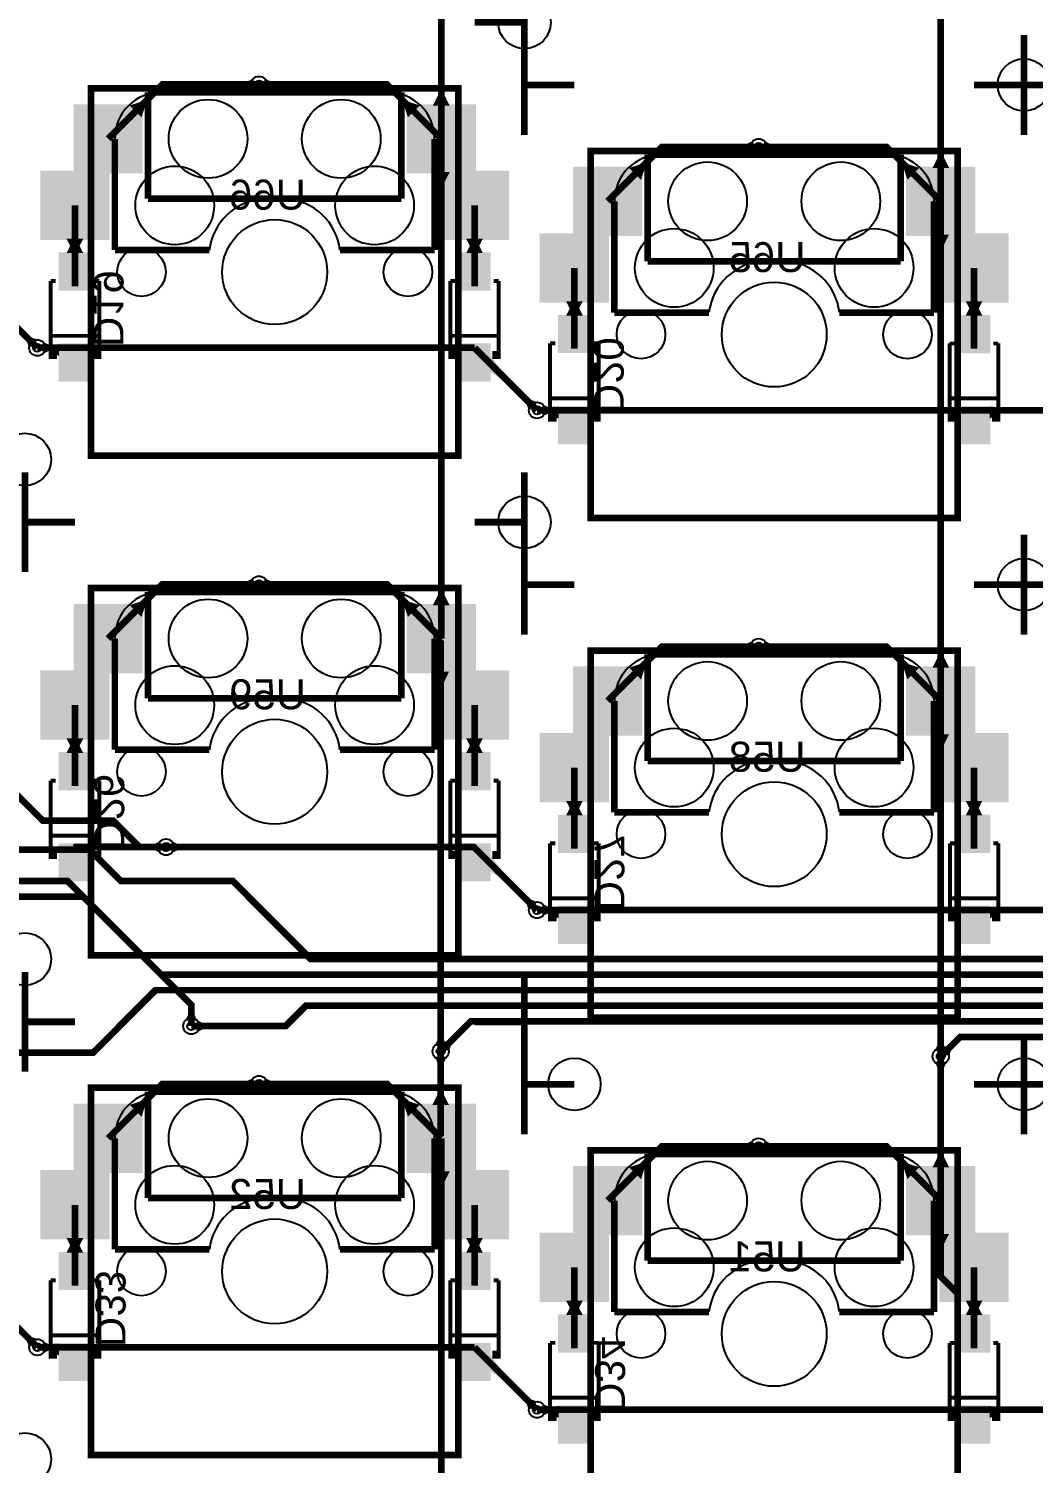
# Model space of a CAD drawing. Header units: millimetres. Extents: x 18 to 178, y 1 to 150.
# Drawn here: x 95.4 to 133.7, y 53.4 to 108.1 of the extents above; entities that cross this region are included whole.
import ezdxf

# ---------------------------------------------------------------- set-up
doc = ezdxf.new("R2010")
doc.units = ezdxf.units.MM
for name, color, linetype, true_color in [('BottomLayer', 7, 'Continuous', 0x0000ff), ('BottomPasteMaskLayer', 7, 'Continuous', 0x800000), ('BottomSilkLayer', 7, 'Continuous', 0x66cc33), ('BottomSolderMaskLayer', 7, 'Continuous', 0xaa00ff), ('Document', 7, 'Continuous', 0xffffff), ('Hole', 7, 'Continuous', 0x222222), ('Multi-Layer', 7, 'Continuous', 0xc0c0c0), ('TopLayer', 7, 'Continuous', 0xff0000), ('TopPasteMaskLayer', 7, 'Continuous', 0x808080), ('TopSilkLayer', 7, 'Continuous', 0xffcc00), ('TopSolderMaskLayer', 7, 'Continuous', 0x800080)]:
    doc.layers.add(name, color=color, linetype=linetype, true_color=true_color)
doc.styles.get("Standard").update_dxf_attribs({"font": 'arial.ttf'})

msp = doc.modelspace()

# ---------------------------------------------------------------- hatches: boundary and pattern name
at = {"layer": 'BottomLayer'}
for points in [[(104.388, 105.736), (104.387, 106.201), (104.604, 106.096), (104.604, 105.842)], [(109.86, 104.72), (110.312, 105.166), (109.906, 105.3), (109.725, 105.122)], [(112.4, 102.626), (109.86, 102.626), (109.86, 105.166), (112.4, 105.166)], [(110.813, 105.166), (111.448, 105.166), (111.257, 105.547), (111.003, 105.547)], [(123.438, 103.819), (123.438, 103.354), (123.655, 103.46), (123.655, 103.714)], [(128.909, 102.338), (129.361, 102.785), (128.955, 102.92), (128.774, 102.741)], [(129.863, 102.785), (130.498, 102.785), (130.307, 103.166), (130.053, 103.166)], [(98.43, 100.086), (95.89, 100.086), (95.89, 102.626), (98.43, 102.626)], [(111.448, 102.626), (110.813, 102.626), (111.003, 102.245), (111.257, 102.245)], [(131.449, 100.245), (128.909, 100.245), (128.909, 102.785), (131.449, 102.785)], [(117.479, 97.705), (114.939, 97.705), (114.939, 100.245), (117.479, 100.245)], [(130.498, 100.245), (129.863, 100.245), (130.053, 99.864), (130.307, 99.864)], [(97.478, 100.086), (96.843, 100.086), (97.033, 99.705), (97.287, 99.705)], [(97.478, 99.537), (96.843, 99.537), (97.033, 99.918), (97.287, 99.918)], [(97.76, 98.137), (97.76, 99.537), (96.56, 99.537), (96.56, 98.137)], [(116.528, 97.705), (115.893, 97.705), (116.083, 97.324), (116.337, 97.324)], [(116.528, 97.154), (115.893, 97.154), (116.083, 97.535), (116.337, 97.535)], [(116.81, 95.754), (116.81, 97.154), (115.61, 97.154), (115.61, 95.754)], [(95.933, 95.696), (95.933, 96.161), (96.15, 96.055), (96.15, 95.801)], [(96.56, 96.067), (96.56, 95.611), (96.179, 95.801), (96.179, 96.055)], [(97.76, 94.667), (97.76, 96.067), (96.56, 96.067), (96.56, 94.667)], [(114.989, 93.313), (114.987, 93.778), (115.205, 93.674), (115.206, 93.42)], [(115.61, 93.684), (115.61, 93.23), (115.229, 93.42), (115.229, 93.674)], [(116.81, 92.284), (116.81, 93.684), (115.61, 93.684), (115.61, 92.284)], [(104.388, 87.15), (104.386, 86.685), (104.604, 86.789), (104.605, 87.043)], [(110.813, 86.116), (111.448, 86.116), (111.257, 86.497), (111.003, 86.497)], [(109.86, 85.665), (110.306, 86.116), (109.904, 86.251), (109.725, 86.07)], [(112.4, 83.576), (109.86, 83.576), (109.86, 86.116), (112.4, 86.116)], [(123.438, 84.304), (123.438, 84.769), (123.655, 84.663), (123.655, 84.409)], [(128.909, 83.287), (129.359, 83.736), (128.954, 83.87), (128.774, 83.691)], [(131.449, 81.196), (128.909, 81.196), (128.909, 83.736), (131.449, 83.736)], [(129.863, 83.736), (130.498, 83.736), (130.307, 84.117), (130.053, 84.117)], [(98.43, 81.036), (95.89, 81.036), (95.89, 83.576), (98.43, 83.576)], [(111.427, 83.576), (110.792, 83.576), (110.983, 83.195), (111.237, 83.195)], [(97.478, 81.036), (96.843, 81.036), (97.033, 80.655), (97.287, 80.655)], [(117.479, 78.656), (114.939, 78.656), (114.939, 81.196), (117.479, 81.196)], [(130.498, 81.196), (129.863, 81.196), (130.053, 80.815), (130.307, 80.815)], [(97.76, 79.084), (97.76, 80.484), (96.56, 80.484), (96.56, 79.084)], [(97.478, 80.484), (96.843, 80.484), (97.033, 80.865), (97.287, 80.865)], [(116.528, 78.656), (115.893, 78.656), (116.083, 78.275), (116.337, 78.275)], [(116.528, 78.099), (115.893, 78.099), (116.083, 78.48), (116.337, 78.48)], [(116.81, 76.699), (116.81, 78.099), (115.61, 78.099), (115.61, 76.699)], [(100.433, 77.128), (100.432, 76.663), (100.215, 76.769), (100.215, 77.023)], [(97.76, 75.614), (97.76, 77.014), (96.56, 77.014), (96.56, 75.614)], [(114.988, 74.261), (114.988, 74.726), (115.205, 74.62), (115.205, 74.366)], [(115.61, 74.629), (115.61, 74.176), (115.229, 74.366), (115.229, 74.62)], [(116.81, 73.229), (116.81, 74.629), (115.61, 74.629), (115.61, 73.229)], [(101.368, 70.274), (101.833, 70.274), (101.727, 70.491), (101.473, 70.491)], [(110.877, 69.311), (111.342, 69.311), (111.237, 69.528), (110.983, 69.528)], [(130.412, 69.122), (129.947, 69.123), (130.053, 69.34), (130.307, 69.339)], [(110.877, 68.901), (111.342, 68.901), (111.237, 68.684), (110.983, 68.684)], [(130.412, 68.713), (129.947, 68.712), (130.053, 68.495), (130.307, 68.495)], [(104.388, 68.099), (104.387, 67.634), (104.604, 67.739), (104.604, 67.993)], [(110.792, 67.067), (111.427, 67.067), (111.237, 67.448), (110.983, 67.448)], [(109.86, 66.617), (110.308, 67.067), (109.905, 67.202), (109.725, 67.022)], [(112.4, 64.527), (109.86, 64.527), (109.86, 67.067), (112.4, 67.067)], [(123.438, 65.254), (123.437, 65.719), (123.655, 65.613), (123.655, 65.359)], [(128.909, 64.24), (129.36, 64.687), (128.955, 64.821), (128.775, 64.643)], [(131.449, 62.147), (128.909, 62.147), (128.909, 64.687), (131.449, 64.687)], [(129.863, 64.687), (130.498, 64.687), (130.307, 65.068), (130.053, 65.068)], [(98.43, 61.987), (95.89, 61.987), (95.89, 64.527), (98.43, 64.527)], [(111.448, 64.527), (110.813, 64.527), (111.003, 64.146), (111.257, 64.146)], [(97.478, 61.987), (96.843, 61.987), (97.033, 61.606), (97.287, 61.606)], [(97.478, 61.434), (96.843, 61.434), (97.033, 61.815), (97.287, 61.815)], [(117.479, 59.607), (114.939, 59.607), (114.939, 62.147), (117.479, 62.147)], [(130.498, 62.147), (129.863, 62.147), (130.053, 61.766), (130.307, 61.766)], [(97.76, 60.034), (97.76, 61.434), (96.56, 61.434), (96.56, 60.034)], [(116.528, 59.607), (115.893, 59.607), (116.083, 59.226), (116.337, 59.226)], [(116.528, 59.054), (115.893, 59.054), (116.083, 59.435), (116.337, 59.435)], [(116.81, 57.654), (116.81, 59.054), (115.61, 59.054), (115.61, 57.654)], [(95.934, 58.059), (95.932, 57.594), (96.15, 57.699), (96.15, 57.953)], [(96.56, 57.964), (96.56, 57.508), (96.179, 57.699), (96.179, 57.953)], [(97.76, 56.564), (97.76, 57.964), (96.56, 57.964), (96.56, 56.564)], [(114.988, 55.211), (114.988, 55.676), (115.205, 55.571), (115.205, 55.317)], [(115.61, 55.584), (115.61, 55.127), (115.229, 55.317), (115.229, 55.571)], [(116.81, 54.184), (116.81, 55.584), (115.61, 55.584), (115.61, 54.184)]]:
    msp.add_hatch(color=256, dxfattribs=at).paths.add_polyline_path(points)
at = {"layer": 'BottomPasteMaskLayer'}
for points in [[(112.4, 102.626), (109.86, 102.626), (109.86, 105.166), (112.4, 105.166)], [(98.43, 100.086), (95.89, 100.086), (95.89, 102.626), (98.43, 102.626)], [(131.449, 100.245), (128.909, 100.245), (128.909, 102.785), (131.449, 102.785)], [(117.479, 97.705), (114.939, 97.705), (114.939, 100.245), (117.479, 100.245)], [(97.76, 98.137), (97.76, 99.537), (96.56, 99.537), (96.56, 98.137)], [(116.81, 95.754), (116.81, 97.154), (115.61, 97.154), (115.61, 95.754)], [(97.76, 94.667), (97.76, 96.067), (96.56, 96.067), (96.56, 94.667)], [(116.81, 92.284), (116.81, 93.684), (115.61, 93.684), (115.61, 92.284)], [(112.4, 83.576), (109.86, 83.576), (109.86, 86.116), (112.4, 86.116)], [(131.449, 81.196), (128.909, 81.196), (128.909, 83.736), (131.449, 83.736)], [(98.43, 81.036), (95.89, 81.036), (95.89, 83.576), (98.43, 83.576)], [(117.479, 78.656), (114.939, 78.656), (114.939, 81.196), (117.479, 81.196)], [(97.76, 79.084), (97.76, 80.484), (96.56, 80.484), (96.56, 79.084)], [(116.81, 76.699), (116.81, 78.099), (115.61, 78.099), (115.61, 76.699)], [(97.76, 75.614), (97.76, 77.014), (96.56, 77.014), (96.56, 75.614)], [(116.81, 73.229), (116.81, 74.629), (115.61, 74.629), (115.61, 73.229)], [(112.4, 64.527), (109.86, 64.527), (109.86, 67.067), (112.4, 67.067)], [(131.449, 62.147), (128.909, 62.147), (128.909, 64.687), (131.449, 64.687)], [(98.43, 61.987), (95.89, 61.987), (95.89, 64.527), (98.43, 64.527)], [(117.479, 59.607), (114.939, 59.607), (114.939, 62.147), (117.479, 62.147)], [(97.76, 60.034), (97.76, 61.434), (96.56, 61.434), (96.56, 60.034)], [(116.81, 57.654), (116.81, 59.054), (115.61, 59.054), (115.61, 57.654)], [(97.76, 56.564), (97.76, 57.964), (96.56, 57.964), (96.56, 56.564)], [(116.81, 54.184), (116.81, 55.584), (115.61, 55.584), (115.61, 54.184)]]:
    msp.add_hatch(color=256, dxfattribs=at).paths.add_polyline_path(points)
at = {"layer": 'BottomSilkLayer'}
for points in [[(96.158, 95.802), (96.478, 95.802), (96.478, 95.497), (96.158, 95.497)], [(98.163, 95.802), (97.843, 95.802), (97.843, 95.497), (98.163, 95.497)], [(115.208, 93.419), (115.528, 93.419), (115.528, 93.115), (115.208, 93.115)], [(117.213, 93.419), (116.893, 93.419), (116.893, 93.115), (117.213, 93.115)], [(96.158, 76.749), (96.478, 76.749), (96.478, 76.444), (96.158, 76.444)], [(98.163, 76.749), (97.843, 76.749), (97.843, 76.444), (98.163, 76.444)], [(115.208, 74.364), (115.528, 74.364), (115.528, 74.059), (115.208, 74.059)], [(117.213, 74.364), (116.893, 74.364), (116.893, 74.059), (117.213, 74.059)], [(96.158, 57.699), (96.478, 57.699), (96.478, 57.394), (96.158, 57.394)], [(98.163, 57.699), (97.843, 57.699), (97.843, 57.394), (98.163, 57.394)], [(115.208, 55.319), (115.528, 55.319), (115.528, 55.014), (115.208, 55.014)], [(117.213, 55.319), (116.893, 55.319), (116.893, 55.014), (117.213, 55.014)]]:
    msp.add_hatch(color=256, dxfattribs=at).paths.add_polyline_path(points)
at = {"layer": 'BottomSolderMaskLayer'}
for points in [[(112.451, 102.575), (109.809, 102.575), (109.809, 105.216), (112.451, 105.216)], [(131.5, 100.194), (128.858, 100.194), (128.858, 102.836), (131.5, 102.836)], [(98.481, 100.035), (95.839, 100.035), (95.839, 102.676), (98.481, 102.676)], [(117.53, 97.654), (114.888, 97.654), (114.888, 100.296), (117.53, 100.296)], [(97.782, 98.107), (97.782, 99.566), (96.539, 99.566), (96.539, 98.107)], [(116.832, 95.725), (116.832, 97.184), (115.589, 97.184), (115.589, 95.725)], [(97.782, 94.637), (97.782, 96.097), (96.539, 96.097), (96.539, 94.637)], [(116.832, 92.255), (116.832, 93.714), (115.589, 93.714), (115.589, 92.255)], [(112.451, 83.525), (109.809, 83.525), (109.809, 86.167), (112.451, 86.167)], [(131.5, 81.145), (128.858, 81.145), (128.858, 83.787), (131.5, 83.787)], [(98.481, 80.985), (95.839, 80.985), (95.839, 83.627), (98.481, 83.627)], [(117.53, 78.605), (114.888, 78.605), (114.888, 81.247), (117.53, 81.247)], [(97.782, 79.055), (97.782, 80.514), (96.539, 80.514), (96.539, 79.055)], [(116.832, 76.67), (116.832, 78.129), (115.589, 78.129), (115.589, 76.67)], [(97.782, 75.585), (97.782, 77.044), (96.539, 77.044), (96.539, 75.585)], [(116.832, 73.2), (116.832, 74.659), (115.589, 74.659), (115.589, 73.2)], [(112.451, 64.476), (109.809, 64.476), (109.809, 67.118), (112.451, 67.118)], [(98.481, 61.936), (95.839, 61.936), (95.839, 64.578), (98.481, 64.578)], [(131.5, 62.096), (128.858, 62.096), (128.858, 64.737), (131.5, 64.737)], [(117.53, 59.556), (114.888, 59.556), (114.888, 62.197), (117.53, 62.197)], [(97.782, 60.005), (97.782, 61.464), (96.539, 61.464), (96.539, 60.005)], [(116.832, 57.625), (116.832, 59.084), (115.589, 59.084), (115.589, 57.625)], [(97.782, 56.535), (97.782, 57.994), (96.539, 57.994), (96.539, 56.535)], [(116.832, 54.155), (116.832, 55.614), (115.589, 55.614), (115.589, 54.155)]]:
    msp.add_hatch(color=256, dxfattribs=at).paths.add_polyline_path(points)
at = {"layer": 'Document'}
for points in [[(97.256, 99.137), (97.064, 99.137), (97.064, 98.369), (97.256, 98.369)], [(112.304, 99.137), (112.496, 99.137), (112.496, 98.369), (112.304, 98.369)], [(96.776, 98.849), (96.776, 98.657), (97.544, 98.657), (97.544, 98.849)], [(112.784, 98.849), (112.784, 98.657), (112.016, 98.657), (112.016, 98.849)], [(115.826, 96.466), (115.826, 96.274), (116.594, 96.274), (116.594, 96.466)], [(116.306, 96.754), (116.114, 96.754), (116.114, 95.986), (116.306, 95.986)], [(131.832, 96.464), (131.832, 96.272), (131.064, 96.272), (131.064, 96.464)], [(131.352, 96.752), (131.544, 96.752), (131.544, 95.984), (131.352, 95.984)], [(97.287, 95.07), (97.095, 95.07), (97.095, 95.838), (97.287, 95.838)], [(112.273, 95.07), (112.465, 95.07), (112.465, 95.838), (112.273, 95.838)], [(116.337, 92.687), (116.145, 92.687), (116.145, 93.455), (116.337, 93.455)], [(131.321, 92.685), (131.513, 92.685), (131.513, 93.453), (131.321, 93.453)], [(97.256, 80.084), (97.064, 80.084), (97.064, 79.316), (97.256, 79.316)], [(112.304, 80.084), (112.496, 80.084), (112.496, 79.316), (112.304, 79.316)], [(96.776, 79.796), (96.776, 79.604), (97.544, 79.604), (97.544, 79.796)], [(112.784, 79.796), (112.784, 79.604), (112.016, 79.604), (112.016, 79.796)], [(116.306, 77.699), (116.114, 77.699), (116.114, 76.931), (116.306, 76.931)], [(131.357, 77.699), (131.549, 77.699), (131.549, 76.931), (131.357, 76.931)], [(115.826, 77.411), (115.826, 77.219), (116.594, 77.219), (116.594, 77.411)], [(131.837, 77.411), (131.837, 77.219), (131.069, 77.219), (131.069, 77.411)], [(97.287, 76.017), (97.095, 76.017), (97.095, 76.785), (97.287, 76.785)], [(112.273, 76.017), (112.465, 76.017), (112.465, 76.785), (112.273, 76.785)], [(116.337, 73.632), (116.145, 73.632), (116.145, 74.4), (116.337, 74.4)], [(131.326, 73.632), (131.518, 73.632), (131.518, 74.4), (131.326, 74.4)], [(96.776, 60.746), (96.776, 60.554), (97.544, 60.554), (97.544, 60.746)], [(97.256, 61.034), (97.064, 61.034), (97.064, 60.266), (97.256, 60.266)], [(112.784, 60.746), (112.784, 60.554), (112.016, 60.554), (112.016, 60.746)], [(112.304, 61.034), (112.496, 61.034), (112.496, 60.266), (112.304, 60.266)], [(116.306, 58.654), (116.114, 58.654), (116.114, 57.886), (116.306, 57.886)], [(131.352, 58.652), (131.544, 58.652), (131.544, 57.884), (131.352, 57.884)], [(115.826, 58.366), (115.826, 58.174), (116.594, 58.174), (116.594, 58.366)], [(131.832, 58.364), (131.832, 58.172), (131.064, 58.172), (131.064, 58.364)], [(97.287, 56.967), (97.095, 56.967), (97.095, 57.735), (97.287, 57.735)], [(112.273, 56.967), (112.465, 56.967), (112.465, 57.735), (112.273, 57.735)], [(116.337, 54.587), (116.145, 54.587), (116.145, 55.355), (116.337, 55.355)], [(131.321, 54.585), (131.513, 54.585), (131.513, 55.353), (131.321, 55.353)]]:
    msp.add_hatch(color=256, dxfattribs=at).paths.add_polyline_path(points)
at = {"layer": 'TopLayer'}
for points in [[(103.978, 106.201), (103.977, 105.736), (103.76, 105.842), (103.76, 106.096)], [(97.16, 102.626), (99.7, 102.626), (99.7, 105.166), (97.16, 105.166)], [(99.25, 105.166), (99.7, 104.718), (99.835, 105.121), (99.655, 105.3)], [(123.028, 103.354), (123.027, 103.819), (122.811, 103.714), (122.811, 103.46)], [(118.3, 102.785), (118.749, 102.337), (118.884, 102.74), (118.704, 102.92)], [(111.13, 100.086), (113.67, 100.086), (113.67, 102.626), (111.13, 102.626)], [(116.209, 100.245), (118.749, 100.245), (118.749, 102.785), (116.209, 102.785)], [(130.179, 97.705), (132.719, 97.705), (132.719, 100.245), (130.179, 100.245)], [(112.083, 100.086), (112.718, 100.086), (112.527, 99.705), (112.273, 99.705)], [(112.083, 99.537), (112.718, 99.537), (112.527, 99.918), (112.273, 99.918)], [(111.8, 98.137), (111.8, 99.537), (113, 99.537), (113, 98.137)], [(131.131, 97.152), (131.766, 97.152), (131.576, 97.533), (131.322, 97.533)], [(131.132, 97.705), (131.767, 97.705), (131.576, 97.324), (131.322, 97.324)], [(130.848, 95.752), (130.848, 97.152), (132.048, 97.152), (132.048, 95.752)], [(95.747, 96.238), (95.418, 95.909), (95.339, 96.137), (95.519, 96.317)], [(95.933, 95.696), (95.933, 96.161), (96.15, 96.055), (96.15, 95.801)], [(111.8, 95.611), (111.8, 96.067), (111.419, 96.055), (111.419, 95.801)], [(111.8, 94.667), (111.8, 96.067), (113, 96.067), (113, 94.667)], [(113, 95.646), (113, 95.011), (113.381, 94.768), (113.381, 95.127)], [(114.803, 93.854), (114.474, 93.526), (114.395, 93.754), (114.575, 93.933)], [(114.989, 93.313), (114.988, 93.778), (115.205, 93.673), (115.205, 93.419)], [(130.848, 93.228), (130.848, 93.682), (130.467, 93.673), (130.467, 93.419)], [(130.848, 92.282), (130.848, 93.682), (132.048, 93.682), (132.048, 92.282)], [(132.048, 93.682), (132.048, 93.228), (132.429, 93.419), (132.429, 93.673)], [(103.978, 86.685), (103.976, 87.15), (103.76, 87.043), (103.76, 86.789)], [(97.16, 83.576), (99.7, 83.576), (99.7, 86.116), (97.16, 86.116)], [(99.252, 86.116), (99.7, 85.666), (99.835, 86.071), (99.655, 86.251)], [(123.028, 84.304), (123.028, 84.769), (122.811, 84.663), (122.811, 84.409)], [(116.209, 81.196), (118.749, 81.196), (118.749, 83.736), (116.209, 83.736)], [(118.302, 83.736), (118.749, 83.285), (118.884, 83.69), (118.705, 83.871)], [(111.13, 81.036), (113.67, 81.036), (113.67, 83.576), (111.13, 83.576)], [(112.083, 81.036), (112.718, 81.036), (112.527, 80.655), (112.273, 80.655)], [(130.179, 78.656), (132.719, 78.656), (132.719, 81.196), (130.179, 81.196)], [(111.8, 79.084), (111.8, 80.484), (113, 80.484), (113, 79.084)], [(112.083, 80.484), (112.718, 80.484), (112.527, 80.865), (112.273, 80.865)], [(131.134, 78.656), (131.769, 78.656), (131.579, 78.275), (131.325, 78.275)], [(131.134, 78.099), (131.769, 78.099), (131.579, 78.48), (131.325, 78.48)], [(130.853, 76.699), (130.853, 78.099), (132.053, 78.099), (132.053, 76.699)], [(100.433, 77.128), (100.432, 76.663), (100.215, 76.769), (100.215, 77.023)], [(100.843, 76.663), (100.842, 77.128), (101.059, 77.023), (101.06, 76.769)], [(111.8, 75.614), (111.8, 77.014), (113, 77.014), (113, 75.614)], [(113, 76.593), (113, 75.958), (113.381, 75.715), (113.381, 76.074)], [(114.802, 74.802), (114.473, 74.474), (114.395, 74.702), (114.574, 74.881)], [(114.988, 74.261), (114.988, 74.726), (115.205, 74.62), (115.205, 74.366)], [(130.853, 74.176), (130.853, 74.629), (130.472, 74.62), (130.472, 74.366)], [(130.853, 73.229), (130.853, 74.629), (132.053, 74.629), (132.053, 73.229)], [(132.053, 74.629), (132.053, 74.176), (132.434, 74.366), (132.434, 74.62)], [(101.805, 69.837), (101.805, 70.302), (102.022, 70.196), (102.022, 69.942)], [(111.419, 69.087), (111.091, 69.416), (111.319, 69.495), (111.498, 69.315)], [(130.489, 68.898), (130.16, 69.227), (130.388, 69.305), (130.568, 69.126)], [(103.978, 67.634), (103.977, 68.099), (103.76, 67.993), (103.76, 67.739)], [(97.16, 64.527), (99.7, 64.527), (99.7, 67.067), (97.16, 67.067)], [(99.254, 67.067), (99.7, 66.615), (99.835, 67.021), (99.656, 67.202)], [(123.028, 65.719), (123.027, 65.254), (122.81, 65.359), (122.811, 65.613)], [(116.209, 62.147), (118.749, 62.147), (118.749, 64.687), (116.209, 64.687)], [(118.3, 64.687), (118.749, 64.238), (118.884, 64.642), (118.704, 64.821)], [(111.13, 61.987), (113.67, 61.987), (113.67, 64.527), (111.13, 64.527)], [(112.083, 61.987), (112.718, 61.987), (112.527, 61.606), (112.273, 61.606)], [(112.083, 61.434), (112.718, 61.434), (112.527, 61.815), (112.273, 61.815)], [(130.179, 59.607), (132.719, 59.607), (132.719, 62.147), (130.179, 62.147)], [(111.8, 60.034), (111.8, 61.434), (113, 61.434), (113, 60.034)], [(131.131, 59.052), (131.766, 59.052), (131.576, 59.433), (131.322, 59.433)], [(131.132, 59.607), (131.767, 59.607), (131.576, 59.226), (131.322, 59.226)], [(130.848, 57.652), (130.848, 59.052), (132.048, 59.052), (132.048, 57.652)], [(95.747, 58.136), (95.419, 57.807), (95.339, 58.035), (95.519, 58.215)], [(95.934, 58.059), (95.932, 57.594), (96.15, 57.699), (96.15, 57.953)], [(111.8, 57.508), (111.8, 57.964), (111.419, 57.953), (111.419, 57.699)], [(111.8, 56.564), (111.8, 57.964), (113, 57.964), (113, 56.564)], [(113, 57.543), (113, 56.908), (113.381, 56.665), (113.381, 57.024)], [(114.802, 55.753), (114.473, 55.424), (114.394, 55.652), (114.574, 55.832)], [(114.988, 55.676), (114.988, 55.211), (115.205, 55.316), (115.205, 55.57)], [(130.848, 55.126), (130.848, 55.582), (130.467, 55.57), (130.467, 55.316)], [(130.848, 54.182), (130.848, 55.582), (132.048, 55.582), (132.048, 54.182)], [(132.048, 55.582), (132.048, 55.126), (132.429, 55.316), (132.429, 55.57)]]:
    msp.add_hatch(color=256, dxfattribs=at).paths.add_polyline_path(points)
at = {"layer": 'TopPasteMaskLayer'}
for points in [[(97.16, 102.626), (99.7, 102.626), (99.7, 105.166), (97.16, 105.166)], [(111.13, 100.086), (113.67, 100.086), (113.67, 102.626), (111.13, 102.626)], [(116.209, 100.245), (118.749, 100.245), (118.749, 102.785), (116.209, 102.785)], [(130.179, 97.705), (132.719, 97.705), (132.719, 100.245), (130.179, 100.245)], [(111.8, 98.137), (111.8, 99.537), (113, 99.537), (113, 98.137)], [(130.848, 95.752), (130.848, 97.152), (132.048, 97.152), (132.048, 95.752)], [(111.8, 94.667), (111.8, 96.067), (113, 96.067), (113, 94.667)], [(130.848, 92.282), (130.848, 93.682), (132.048, 93.682), (132.048, 92.282)], [(97.16, 83.576), (99.7, 83.576), (99.7, 86.116), (97.16, 86.116)], [(116.209, 81.196), (118.749, 81.196), (118.749, 83.736), (116.209, 83.736)], [(111.13, 81.036), (113.67, 81.036), (113.67, 83.576), (111.13, 83.576)], [(130.179, 78.656), (132.719, 78.656), (132.719, 81.196), (130.179, 81.196)], [(111.8, 79.084), (111.8, 80.484), (113, 80.484), (113, 79.084)], [(130.853, 76.699), (130.853, 78.099), (132.053, 78.099), (132.053, 76.699)], [(111.8, 75.614), (111.8, 77.014), (113, 77.014), (113, 75.614)], [(130.853, 73.229), (130.853, 74.629), (132.053, 74.629), (132.053, 73.229)], [(97.16, 64.527), (99.7, 64.527), (99.7, 67.067), (97.16, 67.067)], [(116.209, 62.147), (118.749, 62.147), (118.749, 64.687), (116.209, 64.687)], [(111.13, 61.987), (113.67, 61.987), (113.67, 64.527), (111.13, 64.527)], [(130.179, 59.607), (132.719, 59.607), (132.719, 62.147), (130.179, 62.147)], [(111.8, 60.034), (111.8, 61.434), (113, 61.434), (113, 60.034)], [(130.848, 57.652), (130.848, 59.052), (132.048, 59.052), (132.048, 57.652)], [(111.8, 56.564), (111.8, 57.964), (113, 57.964), (113, 56.564)], [(130.848, 54.182), (130.848, 55.582), (132.048, 55.582), (132.048, 54.182)]]:
    msp.add_hatch(color=256, dxfattribs=at).paths.add_polyline_path(points)
at = {"layer": 'TopSilkLayer'}
for points in [[(111.398, 95.802), (111.718, 95.802), (111.718, 95.497), (111.398, 95.497)], [(113.403, 95.802), (113.083, 95.802), (113.083, 95.497), (113.403, 95.497)], [(130.445, 93.417), (130.765, 93.417), (130.765, 93.112), (130.445, 93.112)], [(132.45, 93.417), (132.13, 93.417), (132.13, 93.112), (132.45, 93.112)], [(111.398, 76.749), (111.718, 76.749), (111.718, 76.444), (111.398, 76.444)], [(113.403, 76.749), (113.083, 76.749), (113.083, 76.444), (113.403, 76.444)], [(130.45, 74.364), (130.77, 74.364), (130.77, 74.059), (130.45, 74.059)], [(132.455, 74.364), (132.135, 74.364), (132.135, 74.059), (132.455, 74.059)], [(111.398, 57.699), (111.718, 57.699), (111.718, 57.394), (111.398, 57.394)], [(113.403, 57.699), (113.083, 57.699), (113.083, 57.394), (113.403, 57.394)], [(130.445, 55.317), (130.765, 55.317), (130.765, 55.012), (130.445, 55.012)], [(132.45, 55.317), (132.13, 55.317), (132.13, 55.012), (132.45, 55.012)]]:
    msp.add_hatch(color=256, dxfattribs=at).paths.add_polyline_path(points)
at = {"layer": 'TopSolderMaskLayer'}
for points in [[(97.109, 102.575), (99.751, 102.575), (99.751, 105.216), (97.109, 105.216)], [(116.158, 100.194), (118.8, 100.194), (118.8, 102.836), (116.158, 102.836)], [(111.079, 100.035), (113.721, 100.035), (113.721, 102.676), (111.079, 102.676)], [(130.128, 97.654), (132.77, 97.654), (132.77, 100.296), (130.128, 100.296)], [(111.779, 98.107), (111.779, 99.566), (113.022, 99.566), (113.022, 98.107)], [(130.826, 95.722), (130.826, 97.181), (132.07, 97.181), (132.07, 95.722)], [(111.779, 94.637), (111.779, 96.097), (113.022, 96.097), (113.022, 94.637)], [(130.826, 92.252), (130.826, 93.711), (132.07, 93.711), (132.07, 92.252)], [(97.109, 83.525), (99.751, 83.525), (99.751, 86.167), (97.109, 86.167)], [(116.158, 81.145), (118.8, 81.145), (118.8, 83.787), (116.158, 83.787)], [(111.079, 80.985), (113.721, 80.985), (113.721, 83.627), (111.079, 83.627)], [(130.128, 78.605), (132.77, 78.605), (132.77, 81.247), (130.128, 81.247)], [(111.779, 79.055), (111.779, 80.514), (113.022, 80.514), (113.022, 79.055)], [(130.831, 76.67), (130.831, 78.129), (132.075, 78.129), (132.075, 76.67)], [(111.779, 75.585), (111.779, 77.044), (113.022, 77.044), (113.022, 75.585)], [(130.831, 73.2), (130.831, 74.659), (132.075, 74.659), (132.075, 73.2)], [(97.109, 64.476), (99.751, 64.476), (99.751, 67.118), (97.109, 67.118)], [(111.079, 61.936), (113.721, 61.936), (113.721, 64.578), (111.079, 64.578)], [(116.158, 62.096), (118.8, 62.096), (118.8, 64.737), (116.158, 64.737)], [(130.128, 59.556), (132.77, 59.556), (132.77, 62.197), (130.128, 62.197)], [(111.779, 60.005), (111.779, 61.464), (113.022, 61.464), (113.022, 60.005)], [(130.826, 57.622), (130.826, 59.081), (132.07, 59.081), (132.07, 57.622)], [(111.779, 56.535), (111.779, 57.994), (113.022, 57.994), (113.022, 56.535)], [(130.826, 54.152), (130.826, 55.611), (132.07, 55.611), (132.07, 54.152)]]:
    msp.add_hatch(color=256, dxfattribs=at).paths.add_polyline_path(points)

# ---------------------------------------------------------------- linework, layer by layer
at = {"layer": 'BottomLayer', "const_width": 0.254}
for points in [[(111.13, 122.946), (111.13, 103.896)], [(130.18, 120.564), (130.18, 101.516)], [(111.13, 103.896), (109.058, 105.969), (104.183, 105.969)], [(111.13, 103.896), (111.13, 84.846)], [(130.18, 101.516), (128.108, 103.586), (123.233, 103.586)], [(97.16, 101.356), (97.16, 98.273)], [(130.18, 101.516), (130.18, 82.466)], [(116.21, 98.976), (116.21, 95.893)], [(97.16, 95.928), (95.728, 95.928)], [(116.21, 93.548), (114.783, 93.546)], [(111.13, 84.846), (109.058, 86.916), (104.183, 86.916)], [(111.13, 84.846), (111.11, 84.826), (111.11, 69.106)], [(130.18, 82.466), (128.108, 84.536), (123.233, 84.536)], [(130.18, 82.466), (130.18, 68.918)], [(97.16, 82.306), (97.16, 79.22)], [(116.21, 79.926), (116.21, 76.838)], [(92.078, 77.902), (94.978, 74.999), (97.483, 74.999), (101.6, 70.884), (101.6, 70.069)], [(97.16, 76.876), (97.181, 76.896), (100.638, 76.896)], [(116.21, 74.493), (114.783, 74.493)], [(111.11, 69.106), (111.11, 65.817), (111.13, 65.796)], [(130.18, 68.918), (130.18, 63.416)], [(111.13, 65.796), (109.06, 67.866), (104.183, 67.866)], [(111.13, 65.796), (111.13, 48.809)], [(130.18, 63.416), (128.11, 65.486), (123.233, 65.486)], [(130.18, 63.416), (130.18, 60.521), (130.831, 59.87), (130.831, 39.835)], [(97.16, 60.173), (97.16, 63.256)], [(116.21, 57.79), (116.21, 60.876)], [(97.16, 57.826), (95.728, 57.826)], [(116.21, 55.446), (114.783, 55.443)]]:
    msp.add_lwpolyline(points, dxfattribs=at)
at = {"layer": 'BottomSilkLayer', "const_width": 0.152}
for points in [[(96.234, 95.726), (96.234, 98.478)], [(96.234, 98.478), (96.427, 98.478)], [(98.087, 98.478), (97.893, 98.478)], [(98.087, 95.726), (98.087, 98.478)], [(98.036, 96.385), (96.284, 96.385)], [(115.284, 93.343), (115.284, 96.096)], [(115.284, 96.096), (115.477, 96.096)], [(117.137, 96.096), (116.944, 96.096)], [(117.137, 93.343), (117.137, 96.096)], [(117.087, 94.003), (115.334, 94.003)], [(96.234, 76.673), (96.234, 79.426)], [(96.234, 79.426), (96.427, 79.426)], [(98.087, 79.426), (97.893, 79.426)], [(98.087, 76.673), (98.087, 79.426)], [(98.036, 77.333), (96.284, 77.333)], [(115.284, 74.288), (115.284, 77.04)], [(115.284, 77.04), (115.477, 77.04)], [(117.137, 77.04), (116.944, 77.04)], [(117.137, 74.288), (117.137, 77.04)], [(117.087, 74.947), (115.334, 74.947)], [(96.234, 57.623), (96.234, 60.375)], [(96.234, 60.375), (96.427, 60.375)], [(98.087, 60.375), (97.893, 60.375)], [(98.087, 57.623), (98.087, 60.375)], [(98.036, 58.282), (96.284, 58.282)], [(115.284, 55.243), (115.284, 57.995)], [(115.284, 57.995), (115.477, 57.995)], [(117.137, 57.995), (116.944, 57.995)], [(117.137, 55.243), (117.137, 57.995)], [(117.087, 55.902), (115.334, 55.902)]]:
    msp.add_lwpolyline(points, dxfattribs=at)
at = {"layer": 'Document', "const_width": 0.254}
for points in [[(114.305, 106.426), (114.305, 108.331), (112.4, 108.331)], [(112.4, 108.331), (114.305, 108.331), (114.305, 106.426)], [(114.304, 107.855), (114.304, 105.95), (116.209, 105.95)], [(116.209, 105.95), (114.304, 105.95), (114.304, 107.855)], [(131.449, 105.95), (133.354, 105.95), (133.354, 107.855)], [(133.354, 107.855), (133.354, 105.95), (131.449, 105.95)], [(133.353, 107.855), (133.353, 105.95), (135.258, 105.95)], [(135.258, 105.95), (133.353, 105.95), (133.353, 107.855)], [(109.098, 105.673), (99.954, 105.673)], [(99.954, 101.609), (99.954, 105.673)], [(100.462, 105.673), (109.606, 105.673)], [(109.606, 101.609), (109.606, 105.673)], [(116.209, 105.951), (114.304, 105.951), (114.304, 104.046)], [(114.304, 104.046), (114.304, 105.951), (116.209, 105.951)], [(133.354, 104.046), (133.354, 105.951), (131.449, 105.951)], [(131.449, 105.951), (133.354, 105.951), (133.354, 104.046)], [(135.258, 105.951), (133.353, 105.951), (133.353, 104.046)], [(133.353, 104.046), (133.353, 105.951), (135.258, 105.951)], [(98.684, 99.654), (98.684, 103.895)], [(110.876, 99.654), (110.876, 103.895)], [(128.147, 103.293), (119.003, 103.293)], [(119.003, 99.229), (119.003, 103.293)], [(119.511, 103.293), (128.655, 103.293)], [(128.655, 99.229), (128.655, 103.293)], [(99.954, 101.609), (105.186, 101.609)], [(109.606, 101.609), (104.374, 101.609)], [(117.733, 97.273), (117.733, 101.515)], [(129.925, 97.273), (129.925, 101.515)], [(102.291, 99.654), (98.684, 99.654)], [(107.269, 99.654), (110.876, 99.654)], [(119.003, 99.229), (124.236, 99.229)], [(128.655, 99.229), (123.423, 99.229)], [(121.34, 97.273), (117.733, 97.273)], [(126.318, 97.273), (129.925, 97.273)], [(95.255, 91.186), (95.255, 89.281), (97.16, 89.281)], [(97.16, 89.281), (95.255, 89.281), (95.255, 91.186)], [(112.4, 89.281), (114.305, 89.281), (114.305, 91.186)], [(114.305, 91.186), (114.305, 89.281), (112.4, 89.281)], [(97.16, 89.282), (95.255, 89.282), (95.255, 87.377)], [(95.255, 87.377), (95.255, 89.282), (97.16, 89.282)], [(114.305, 87.377), (114.305, 89.282), (112.4, 89.282)], [(112.4, 89.282), (114.305, 89.282), (114.305, 87.377)], [(114.304, 88.806), (114.304, 86.901), (116.209, 86.901)], [(116.209, 86.901), (114.304, 86.901), (114.304, 88.806)], [(131.449, 86.901), (133.354, 86.901), (133.354, 88.806)], [(133.354, 88.806), (133.354, 86.901), (131.449, 86.901)], [(133.353, 88.806), (133.353, 86.901), (135.258, 86.901)], [(135.258, 86.901), (133.353, 86.901), (133.353, 88.806)], [(116.209, 86.902), (114.304, 86.902), (114.304, 84.997)], [(114.304, 84.997), (114.304, 86.902), (116.209, 86.902)], [(133.354, 84.997), (133.354, 86.902), (131.449, 86.902)], [(131.449, 86.902), (133.354, 86.902), (133.354, 84.997)], [(135.258, 86.902), (133.353, 86.902), (133.353, 84.997)], [(133.353, 84.997), (133.353, 86.902), (135.258, 86.902)], [(109.098, 86.624), (99.954, 86.624)], [(99.954, 82.56), (99.954, 86.624)], [(100.462, 86.624), (109.606, 86.624)], [(109.606, 82.56), (109.606, 86.624)], [(98.684, 80.604), (98.684, 84.846)], [(110.876, 80.604), (110.876, 84.846)], [(128.147, 84.244), (119.003, 84.244)], [(119.003, 80.18), (119.003, 84.244)], [(119.511, 84.244), (128.655, 84.244)], [(128.655, 80.18), (128.655, 84.244)], [(99.954, 82.56), (105.186, 82.56)], [(109.606, 82.56), (104.374, 82.56)], [(117.733, 78.224), (117.733, 82.466)], [(129.925, 78.224), (129.925, 82.466)], [(102.291, 80.604), (98.684, 80.604)], [(107.269, 80.604), (110.876, 80.604)], [(119.003, 80.18), (124.236, 80.18)], [(128.655, 80.18), (123.423, 80.18)], [(121.34, 78.224), (117.733, 78.224)], [(126.318, 78.224), (129.925, 78.224)], [(95.255, 72.137), (95.255, 70.232), (97.16, 70.232)], [(97.16, 70.232), (95.255, 70.232), (95.255, 72.137)], [(112.4, 70.232), (114.305, 70.232), (114.305, 72.137)], [(114.305, 72.137), (114.305, 70.232), (112.4, 70.232)], [(97.16, 70.233), (95.255, 70.233), (95.255, 68.328)], [(95.255, 68.328), (95.255, 70.233), (97.16, 70.233)], [(114.305, 68.328), (114.305, 70.233), (112.4, 70.233)], [(112.4, 70.233), (114.305, 70.233), (114.305, 68.328)], [(114.304, 69.757), (114.304, 67.852), (116.209, 67.852)], [(116.209, 67.852), (114.304, 67.852), (114.304, 69.757)], [(131.449, 67.852), (133.354, 67.852), (133.354, 69.757)], [(133.354, 69.757), (133.354, 67.852), (131.449, 67.852)], [(133.353, 69.757), (133.353, 67.852), (135.258, 67.852)], [(135.258, 67.852), (133.353, 67.852), (133.353, 69.757)], [(116.209, 67.852), (114.304, 67.852), (114.304, 65.947)], [(114.304, 65.947), (114.304, 67.852), (116.209, 67.852)], [(133.354, 65.947), (133.354, 67.852), (131.449, 67.852)], [(131.449, 67.852), (133.354, 67.852), (133.354, 65.947)], [(109.098, 67.575), (99.954, 67.575)], [(99.954, 63.511), (99.954, 67.575)], [(100.462, 67.575), (109.606, 67.575)], [(109.606, 63.511), (109.606, 67.575)], [(98.684, 61.555), (98.684, 65.797)], [(110.876, 61.555), (110.876, 65.797)], [(128.147, 65.195), (119.003, 65.195)], [(119.003, 61.131), (119.003, 65.195)], [(119.511, 65.195), (128.655, 65.195)], [(128.655, 61.131), (128.655, 65.195)], [(99.954, 63.511), (105.186, 63.511)], [(109.606, 63.511), (104.374, 63.511)], [(117.733, 59.175), (117.733, 63.417)], [(129.925, 59.175), (129.925, 63.417)], [(102.291, 61.555), (98.684, 61.555)], [(107.269, 61.555), (110.876, 61.555)], [(119.003, 61.131), (124.236, 61.131)], [(128.655, 61.131), (123.423, 61.131)], [(121.34, 59.175), (117.733, 59.175)], [(126.318, 59.175), (129.925, 59.175)]]:
    msp.add_lwpolyline(points, dxfattribs=at)
for points in [[(97.779, 105.816), (111.778, 105.816), (111.778, 91.817), (97.779, 91.817), (97.779, 105.816)], [(111.78, 105.816), (97.78, 105.816), (97.78, 91.816), (111.78, 91.816), (111.78, 105.816)], [(97.78, 105.816), (111.78, 105.816), (111.78, 91.816), (97.78, 91.816), (97.78, 105.816)], [(116.829, 103.435), (130.828, 103.435), (130.828, 89.436), (116.829, 89.436), (116.829, 103.435)], [(130.829, 103.435), (116.829, 103.435), (116.829, 89.435), (130.829, 89.435), (130.829, 103.435)], [(116.829, 103.435), (130.829, 103.435), (130.829, 89.435), (116.829, 89.435), (116.829, 103.435)], [(97.779, 86.767), (111.778, 86.767), (111.778, 72.768), (97.779, 72.768), (97.779, 86.767)], [(111.78, 86.766), (97.78, 86.766), (97.78, 72.766), (111.78, 72.766), (111.78, 86.766)], [(97.78, 86.766), (111.78, 86.766), (111.78, 72.766), (97.78, 72.766), (97.78, 86.766)], [(130.829, 84.386), (116.829, 84.386), (116.829, 70.386), (130.829, 70.386), (130.829, 84.386)], [(116.829, 84.386), (130.829, 84.386), (130.829, 70.386), (116.829, 70.386), (116.829, 84.386)], [(116.829, 84.385), (130.828, 84.385), (130.828, 70.386), (116.829, 70.386), (116.829, 84.385)], [(97.779, 67.717), (111.778, 67.717), (111.778, 53.718), (97.779, 53.718), (97.779, 67.717)], [(111.78, 67.717), (97.78, 67.717), (97.78, 53.717), (111.78, 53.717), (111.78, 67.717)], [(97.78, 67.717), (111.78, 67.717), (111.78, 53.717), (97.78, 53.717), (97.78, 67.717)], [(130.829, 65.337), (116.829, 65.337), (116.829, 51.337), (130.829, 51.337), (130.829, 65.337)], [(116.829, 65.337), (130.829, 65.337), (130.829, 51.337), (116.829, 51.337), (116.829, 65.337)], [(116.829, 65.336), (130.828, 65.336), (130.828, 51.336), (116.829, 51.336), (116.829, 65.336)]]:
    msp.add_lwpolyline(points, close=True, dxfattribs=at)
at = {"layer": 'Document'}
for centre, radius, start, end in [((100.453, 103.904), 1.769, 89.7213, 180.2787), ((109.107, 103.904), 1.769, 359.7213, 90), ((119.503, 101.524), 1.769, 89.7213, 180.2787), ((128.156, 101.524), 1.769, 359.7213, 90), ((104.494, 99.394), 2.219, 93.1216, 173.2761), ((105.065, 99.394), 2.219, 6.7239, 86.8784), ((123.544, 97.013), 2.219, 93.1216, 173.2761), ((124.115, 97.013), 2.219, 6.7239, 86.8784), ((100.453, 84.855), 1.769, 89.7213, 180.2787), ((109.107, 84.855), 1.769, 359.7213, 90), ((119.503, 82.474), 1.769, 89.7213, 180.2787), ((128.156, 82.474), 1.769, 359.7213, 90), ((104.494, 80.345), 2.219, 93.1216, 173.2761), ((105.065, 80.345), 2.219, 6.7239, 86.8784), ((123.544, 77.964), 2.219, 93.1216, 173.2761), ((124.115, 77.964), 2.219, 6.7239, 86.8784), ((100.453, 65.806), 1.769, 89.7213, 180.2787), ((109.107, 65.806), 1.769, 359.7213, 90), ((119.503, 63.425), 1.769, 89.7213, 180.2787), ((128.156, 63.425), 1.769, 359.7213, 90), ((104.494, 61.295), 2.219, 93.1216, 173.2761), ((105.065, 61.295), 2.219, 6.7239, 86.8784), ((123.544, 58.915), 2.219, 93.1216, 173.2761), ((124.115, 58.915), 2.219, 6.7239, 86.8784)]:
    msp.add_arc(centre, radius, start, end, dxfattribs=at)
at = {"layer": 'Hole'}
for centre in [(104.182, 105.968), (123.233, 103.587), (95.728, 95.928), (114.783, 93.545), (104.182, 86.918), (123.233, 84.536), (100.637, 76.895), (114.783, 74.493), (101.6, 70.069), (111.11, 69.106), (130.179, 68.917), (104.182, 67.867), (123.233, 65.486), (95.728, 57.827), (114.783, 55.443)]:
    msp.add_circle(centre, 0.155, dxfattribs=at)
at = {"layer": 'Multi-Layer'}
for centre, radius in [((114.305, 108.331), 1), ((133.354, 105.951), 1), ((104.182, 105.968), 0.31), ((102.24, 103.896), 1.5), ((107.32, 103.896), 1.5), ((123.233, 103.587), 0.31), ((100.97, 101.356), 1.5), ((108.59, 101.356), 1.5), ((121.289, 101.515), 1.5), ((126.369, 101.515), 1.5), ((104.78, 98.816), 2), ((104.78, 98.816), 2), ((120.019, 98.975), 1.5), ((127.639, 98.975), 1.5), ((99.7, 98.816), 0.925), ((99.7, 98.816), 0.925), ((109.86, 98.816), 0.925), ((109.86, 98.816), 0.925), ((123.829, 96.435), 2), ((123.829, 96.435), 2), ((118.749, 96.435), 0.925), ((118.749, 96.435), 0.925), ((128.909, 96.435), 0.925), ((128.909, 96.435), 0.925), ((95.728, 95.928), 0.31), ((114.783, 93.545), 0.31), ((95.253, 91.673), 1), ((114.305, 89.281), 1), ((133.354, 86.902), 1), ((104.182, 86.918), 0.31), ((102.24, 84.846), 1.5), ((107.32, 84.846), 1.5), ((123.233, 84.536), 0.31), ((100.97, 82.306), 1.5), ((108.59, 82.306), 1.5), ((121.289, 82.466), 1.5), ((126.369, 82.466), 1.5), ((104.78, 79.766), 2), ((104.78, 79.766), 2), ((120.019, 79.926), 1.5), ((127.639, 79.926), 1.5), ((99.7, 79.766), 0.925), ((99.7, 79.766), 0.925), ((109.86, 79.766), 0.925), ((109.86, 79.766), 0.925), ((123.829, 77.386), 2), ((123.829, 77.386), 2), ((118.749, 77.386), 0.925), ((118.749, 77.386), 0.925), ((128.909, 77.386), 0.925), ((128.909, 77.386), 0.925), ((100.637, 76.895), 0.31), ((114.783, 74.493), 0.31), ((95.253, 72.622), 1), ((101.6, 70.069), 0.31), ((111.11, 69.106), 0.31), ((130.179, 68.917), 0.31), ((116.209, 67.852), 1), ((133.354, 67.852), 1), ((104.182, 67.867), 0.31), ((102.24, 65.797), 1.5), ((107.32, 65.797), 1.5), ((123.233, 65.486), 0.31), ((100.97, 63.257), 1.5), ((108.59, 63.257), 1.5), ((121.289, 63.417), 1.5), ((126.369, 63.417), 1.5), ((104.78, 60.717), 2), ((104.78, 60.717), 2), ((120.019, 60.877), 1.5), ((127.639, 60.877), 1.5), ((99.7, 60.717), 0.925), ((99.7, 60.717), 0.925), ((109.86, 60.717), 0.925), ((109.86, 60.717), 0.925), ((123.829, 58.337), 2), ((123.829, 58.337), 2), ((118.749, 58.337), 0.925), ((118.749, 58.337), 0.925), ((128.909, 58.337), 0.925), ((128.909, 58.337), 0.925), ((95.728, 57.827), 0.31), ((114.783, 55.443), 0.31), ((95.253, 53.563), 1)]:
    msp.add_circle(centre, radius, dxfattribs=at)
at = {"layer": 'TopLayer', "const_width": 0.254}
for points in [[(98.43, 103.896), (100.503, 105.969), (104.183, 105.969)], [(117.48, 101.516), (119.55, 103.586), (123.233, 103.586)], [(112.4, 101.356), (112.4, 98.273)], [(131.45, 98.976), (131.448, 95.89)], [(93.348, 98.308), (95.728, 95.928)], [(95.728, 95.928), (95.728, 95.928), (112.4, 95.928)], [(112.4, 95.928), (114.783, 93.546)], [(114.783, 93.546), (114.783, 93.546), (131.448, 93.546)], [(131.448, 93.546), (137.554, 93.546)], [(98.43, 84.846), (100.5, 86.916), (104.183, 86.916)], [(117.48, 82.466), (119.55, 84.536), (123.233, 84.536)], [(112.4, 82.306), (112.4, 79.22)], [(131.45, 79.926), (131.453, 76.838)], [(93.348, 79.256), (94.58, 79.256), (95.939, 77.897), (98.626, 77.897), (99.627, 76.896), (100.638, 76.896)], [(43.127, 66.939), (43.688, 67.501), (55.999, 67.501), (59.939, 71.44), (61.321, 71.44), (64.882, 74.999), (89.637, 74.999), (91.433, 76.797), (97.719, 76.797), (98.91, 75.606), (103.175, 75.606), (106.152, 72.629), (153, 72.629)], [(100.638, 76.896), (112.38, 76.896), (112.4, 76.876)], [(112.4, 76.876), (114.783, 74.493)], [(53.98, 66.48), (56.358, 66.48), (59.53, 69.652), (63.701, 69.652), (68.55, 74.501), (91.318, 74.501), (92.423, 75.606), (96.873, 75.606), (100.447, 72.035), (152.403, 72.035)], [(114.783, 74.493), (114.783, 74.493), (131.453, 74.493)], [(131.453, 74.493), (137.503, 74.493)], [(73.028, 73.752), (73.028, 72.233), (75.011, 70.249), (77.391, 70.249), (78.583, 71.44), (91.031, 71.44), (93.414, 69.058), (97.854, 69.058), (100.236, 71.44), (151.808, 71.44)], [(101.6, 70.069), (105.194, 70.069), (105.968, 70.844), (151.213, 70.844)], [(111.11, 69.106), (112.252, 70.248), (150.617, 70.248)], [(130.179, 68.917), (130.915, 69.653), (150.022, 69.653)], [(98.43, 65.796), (100.5, 67.866), (104.183, 67.866)], [(117.48, 63.416), (119.548, 65.486), (123.233, 65.486)], [(112.4, 63.256), (112.4, 60.173)], [(131.448, 55.443), (143.96, 55.443), (145.537, 57.023), (145.537, 59.825), (147.206, 61.494), (151.135, 61.494)], [(131.45, 60.876), (131.448, 57.788)], [(93.348, 60.208), (95.728, 57.826)], [(95.728, 57.826), (95.728, 57.826), (112.4, 57.826)], [(112.4, 57.826), (114.783, 55.443)], [(114.783, 55.443), (114.783, 55.443), (131.448, 55.443)]]:
    msp.add_lwpolyline(points, dxfattribs=at)
at = {"layer": 'TopSilkLayer', "const_width": 0.152}
for points in [[(111.474, 95.726), (111.474, 98.478)], [(111.474, 98.478), (111.667, 98.478)], [(113.327, 98.478), (113.134, 98.478)], [(113.327, 95.726), (113.327, 98.478)], [(111.524, 96.385), (113.277, 96.385)], [(130.522, 93.341), (130.522, 96.093)], [(130.522, 96.093), (130.715, 96.093)], [(132.374, 96.093), (132.181, 96.093)], [(132.374, 93.341), (132.374, 96.093)], [(130.572, 94), (132.324, 94)], [(111.474, 76.673), (111.474, 79.426)], [(111.474, 79.426), (111.667, 79.426)], [(113.327, 79.426), (113.134, 79.426)], [(113.327, 76.673), (113.327, 79.426)], [(111.524, 77.333), (113.277, 77.333)], [(130.527, 74.288), (130.527, 77.04)], [(130.527, 77.04), (130.72, 77.04)], [(132.379, 77.04), (132.186, 77.04)], [(132.379, 74.288), (132.379, 77.04)], [(130.577, 74.947), (132.329, 74.947)], [(111.474, 57.623), (111.474, 60.375)], [(111.474, 60.375), (111.667, 60.375)], [(113.327, 60.375), (113.134, 60.375)], [(113.327, 57.623), (113.327, 60.375)], [(111.524, 58.282), (113.277, 58.282)], [(130.522, 55.24), (130.522, 57.993)], [(130.522, 57.993), (130.715, 57.993)], [(132.374, 57.993), (132.181, 57.993)], [(132.374, 55.24), (132.374, 57.993)], [(130.572, 55.9), (132.324, 55.9)]]:
    msp.add_lwpolyline(points, dxfattribs=at)

# ---------------------------------------------------------------- texts
at = {"layer": 'BottomSilkLayer', "text_generation_flag": 2}
for s, p in [('U66', (105.971, 101.197)), ('U65', (125.02, 98.816)), ('U59', (105.971, 82.148)), ('U58', (125.02, 79.767)), ('U52', (105.971, 63.098)), ('U51', (125.02, 60.718))]:
    msp.add_text(s, height=1.143, dxfattribs=at).set_placement(p)
for s, p in [('D19', (97.87, 95.957)), ('D20', (116.947, 93.399)), ('D26', (97.897, 76.754)), ('D27', (116.971, 74.445)), ('D33', (97.947, 57.829)), ('D34', (116.997, 55.324))]:
    msp.add_text(s, height=1.143, rotation=270, dxfattribs=at).set_placement(p)

doc.saveas('drawing.dxf')
